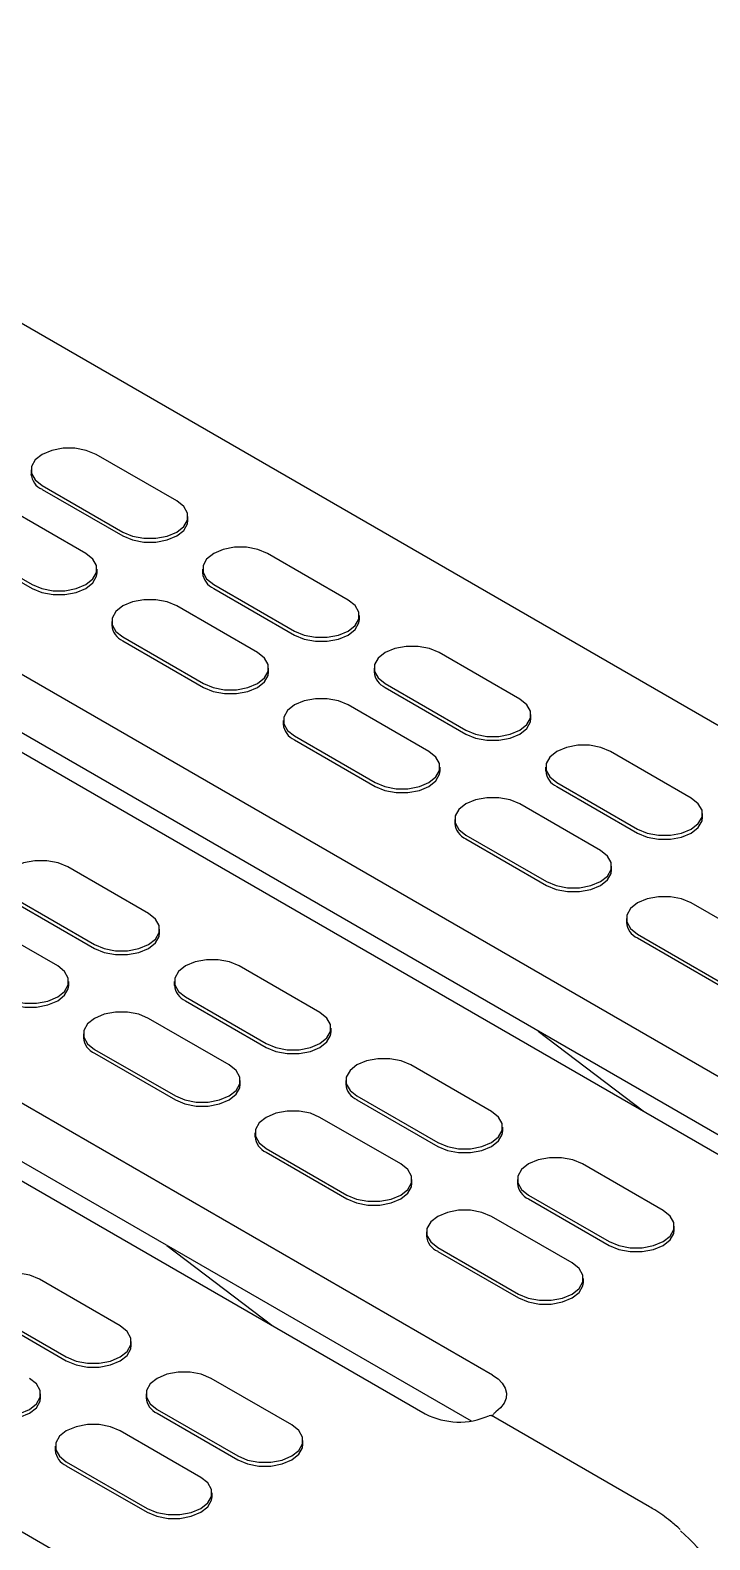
# Model space of a CAD drawing. Extents: x 0 to 1823, y 0 to 1336.
# Drawn here: x 1356.7 to 1428.2, y 552.9 to 711.6 of the extents above; entities that cross this region are included whole.
import ezdxf

# ---------------------------------------------------------------- set-up
doc = ezdxf.new("R2010")
doc.units = 0
doc.header["$LTSCALE"] = 10
doc.header["$MEASUREMENT"] = 0
doc.layers.get('0').update_dxf_attribs({"linetype": 'CONTINUOUS'})

msp = doc.modelspace()

# ---------------------------------------------------------------- linework, layer by layer
at = {"color": 7, "linetype": 'Continuous', "lineweight": 25}
for p, q in [((1293.88, 716.52), (1476.31, 611.2)), ((1444.35, 592.75), (1261.92, 698.07)), ((1254.85, 693.99), (1437.28, 588.67)), ((1261.92, 691.95), (1442.11, 587.92)), ((1405.32, 570.22), (1222.89, 675.54)), ((1215.82, 671.46), (1398.25, 566.14)), ((1222.89, 669.41), (1403.08, 565.39)), ((1372.12, 662.09), (1363.64, 666.99)), ((1356.81, 665.35), (1356.81, 664.94)), ((1357.98, 663.72), (1366.46, 658.82)), ((1357.98, 663.31), (1366.46, 658.41)), ((1362.58, 656.58), (1354.09, 661.47)), ((1373.29, 660.05), (1373.29, 660.45)), ((1348.43, 658.21), (1356.92, 653.31)), ((1348.43, 657.8), (1356.92, 652.9)), ((1390.15, 651.68), (1381.67, 656.58)), ((1363.75, 654.54), (1363.75, 654.94)), ((1374.84, 654.94), (1374.84, 654.54)), ((1366.29, 547.69), (1183.85, 653)), ((1376.01, 653.31), (1384.5, 648.41)), ((1376.01, 652.9), (1384.5, 648)), ((1380.61, 646.17), (1372.12, 651.07)), ((1365.29, 649.43), (1365.29, 649.02)), ((1391.32, 649.64), (1391.32, 650.04)), ((1366.46, 647.8), (1374.95, 642.9)), ((1366.46, 647.39), (1374.95, 642.49)), ((1408.18, 641.27), (1399.7, 646.17)), ((1381.78, 644.13), (1381.78, 644.53)), ((1392.87, 644.53), (1392.87, 644.13)), ((1394.04, 642.9), (1402.53, 638)), ((1394.04, 642.49), (1402.53, 637.59)), ((1398.64, 635.76), (1390.15, 640.66)), ((1409.36, 639.23), (1409.36, 639.64)), ((1383.32, 639.02), (1383.32, 638.62)), ((1384.5, 637.39), (1392.98, 632.49)), ((1384.5, 636.98), (1392.98, 632.08)), ((1426.21, 630.86), (1417.73, 635.76)), ((1399.81, 633.72), (1399.81, 634.12)), ((1410.9, 634.12), (1410.9, 633.72)), ((1412.07, 632.49), (1420.56, 627.59)), ((1412.07, 632.08), (1420.56, 627.19)), ((1416.67, 625.35), (1408.18, 630.25)), ((1401.36, 628.61), (1401.36, 628.21)), ((1427.39, 628.82), (1427.39, 629.23)), ((1402.53, 626.98), (1411.01, 622.08)), ((1402.53, 626.57), (1411.01, 621.67)), ((1369.15, 618.74), (1360.67, 623.63)), ((1417.84, 623.31), (1417.84, 623.72)), ((1355.01, 620.37), (1363.49, 615.47)), ((1355.01, 619.96), (1363.49, 615.06)), ((1434.7, 614.94), (1426.21, 619.84)), ((1359.61, 613.22), (1351.12, 618.12)), ((1419.39, 618.2), (1419.39, 617.8)), ((1370.32, 616.69), (1370.32, 617.1)), ((1420.56, 616.57), (1429.04, 611.67)), ((1420.56, 616.16), (1429.04, 611.27)), ((1387.18, 608.33), (1378.7, 613.22)), ((1360.78, 611.18), (1360.78, 611.59)), ((1371.87, 611.59), (1371.87, 611.18)), ((1373.04, 609.96), (1381.53, 605.06)), ((1373.04, 609.55), (1381.53, 604.65)), ((1377.64, 602.82), (1369.15, 607.71)), ((1388.35, 606.29), (1388.35, 606.69)), ((1410.13, 606.38), (1421.15, 597.98)), ((1362.32, 606.08), (1362.32, 605.67)), ((1363.49, 604.45), (1371.98, 599.55)), ((1363.49, 604.04), (1371.98, 599.14)), ((1405.21, 597.92), (1396.73, 602.82)), ((1378.81, 600.77), (1378.81, 601.18)), ((1389.9, 601.18), (1389.9, 600.77)), ((1391.07, 599.55), (1399.56, 594.65)), ((1391.07, 599.14), (1399.56, 594.24)), ((1395.67, 592.41), (1387.18, 597.3)), ((1380.35, 595.67), (1380.35, 595.26)), ((1406.39, 595.88), (1406.39, 596.28)), ((1381.53, 594.04), (1390.01, 589.14)), ((1381.53, 593.63), (1390.01, 588.73)), ((1423.24, 587.51), (1414.76, 592.41)), ((1396.84, 590.37), (1396.84, 590.77)), ((1407.93, 590.77), (1407.93, 590.37)), ((1409.1, 589.14), (1417.59, 584.24)), ((1409.1, 588.73), (1417.59, 583.83)), ((1413.7, 582), (1405.21, 586.9)), ((1424.42, 585.47), (1424.42, 585.88)), ((1398.39, 585.26), (1398.39, 584.85)), ((1371.1, 583.85), (1382.12, 575.45)), ((1399.56, 583.63), (1408.04, 578.73)), ((1399.56, 583.22), (1408.04, 578.32)), ((1366.18, 575.38), (1357.7, 580.28)), ((1414.87, 579.96), (1414.87, 580.36)), ((1352.04, 577.02), (1360.52, 572.12)), ((1352.04, 576.61), (1360.52, 571.71)), ((1367.35, 573.34), (1367.35, 573.75)), ((1384.21, 564.98), (1375.73, 569.87)), ((1357.81, 567.83), (1357.81, 568.24)), ((1368.9, 568.24), (1368.9, 567.83)), ((1370.07, 566.61), (1378.56, 561.71)), ((1370.07, 566.2), (1378.56, 561.3)), ((1421.83, 556.37), (1405.21, 565.96)), ((1374.67, 559.46), (1366.18, 564.36)), ((1385.38, 562.93), (1385.38, 563.34)), ((1359.35, 562.73), (1359.35, 562.32)), ((1360.52, 561.1), (1369.01, 556.2)), ((1360.52, 560.69), (1369.01, 555.79)), ((1375.84, 557.42), (1375.84, 557.83))]:
    msp.add_line(p, q, dxfattribs=at)
at = {"color": 7, "linetype": 'Continuous', "lineweight": 25, "flags": 128}
for points in [[(1363.64, 666.99), (1362.62, 667.41), (1361.43, 667.63), (1360.18, 667.63), (1358.99, 667.41), (1357.98, 666.99), (1357.24, 666.4), (1356.86, 665.71), (1356.86, 664.99), (1357.24, 664.3), (1357.98, 663.72)], [(1366.46, 658.82), (1367.48, 658.4), (1368.67, 658.17), (1369.92, 658.17), (1371.11, 658.4), (1372.12, 658.82), (1372.86, 659.41), (1373.24, 660.09), (1373.24, 660.82), (1372.86, 661.5), (1372.12, 662.09)], [(1366.46, 658.41), (1367.48, 657.99), (1368.67, 657.77), (1369.92, 657.77), (1371.11, 657.99), (1372.12, 658.41), (1372.86, 659), (1373.24, 659.68), (1373.29, 660.05)], [(1381.67, 656.58), (1380.65, 657), (1379.46, 657.22), (1378.21, 657.22), (1377.02, 657), (1376.01, 656.58), (1375.27, 655.99), (1374.89, 655.3), (1374.89, 654.58), (1375.27, 653.89), (1376.01, 653.31)], [(1356.92, 653.31), (1357.93, 652.89), (1359.12, 652.66), (1360.37, 652.66), (1361.56, 652.89), (1362.58, 653.31), (1363.31, 653.89), (1363.7, 654.58), (1363.7, 655.3), (1363.31, 655.99), (1362.58, 656.58)], [(1356.92, 652.9), (1357.93, 652.48), (1359.12, 652.25), (1360.37, 652.25), (1361.56, 652.48), (1362.58, 652.9), (1363.31, 653.49), (1363.7, 654.17), (1363.75, 654.54)], [(1372.12, 651.07), (1371.11, 651.49), (1369.92, 651.71), (1368.67, 651.71), (1367.48, 651.49), (1366.46, 651.07), (1365.73, 650.48), (1365.34, 649.79), (1365.34, 649.07), (1365.73, 648.38), (1366.46, 647.8)], [(1384.5, 648.41), (1385.51, 647.99), (1386.7, 647.76), (1387.95, 647.76), (1389.14, 647.99), (1390.15, 648.41), (1390.89, 649), (1391.27, 649.68), (1391.27, 650.41), (1390.89, 651.09), (1390.15, 651.68)], [(1384.5, 648), (1385.51, 647.58), (1386.7, 647.36), (1387.95, 647.36), (1389.14, 647.58), (1390.15, 648), (1390.89, 648.59), (1391.27, 649.28), (1391.32, 649.64)], [(1374.95, 642.9), (1375.96, 642.48), (1377.15, 642.25), (1378.4, 642.25), (1379.59, 642.48), (1380.61, 642.9), (1381.34, 643.49), (1381.73, 644.17), (1381.73, 644.9), (1381.34, 645.58), (1380.61, 646.17)], [(1399.7, 646.17), (1398.69, 646.59), (1397.5, 646.81), (1396.24, 646.81), (1395.05, 646.59), (1394.04, 646.17), (1393.31, 645.58), (1392.92, 644.9), (1392.92, 644.17), (1393.31, 643.49), (1394.04, 642.9)], [(1374.95, 642.49), (1375.96, 642.07), (1377.15, 641.85), (1378.4, 641.85), (1379.59, 642.07), (1380.61, 642.49), (1381.34, 643.08), (1381.73, 643.76), (1381.78, 644.13)], [(1390.15, 640.66), (1389.14, 641.08), (1387.95, 641.3), (1386.7, 641.3), (1385.51, 641.08), (1384.5, 640.66), (1383.76, 640.07), (1383.37, 639.38), (1383.37, 638.66), (1383.76, 637.97), (1384.5, 637.39)], [(1402.53, 638), (1403.54, 637.58), (1404.73, 637.35), (1405.98, 637.35), (1407.17, 637.58), (1408.18, 638), (1408.92, 638.59), (1409.31, 639.27), (1409.31, 640), (1408.92, 640.68), (1408.18, 641.27)], [(1402.53, 637.59), (1403.54, 637.17), (1404.73, 636.95), (1405.98, 636.95), (1407.17, 637.17), (1408.18, 637.59), (1408.92, 638.18), (1409.31, 638.87), (1409.36, 639.23)], [(1417.73, 635.76), (1416.72, 636.18), (1415.53, 636.41), (1414.28, 636.41), (1413.09, 636.18), (1412.07, 635.76), (1411.34, 635.17), (1410.95, 634.49), (1410.95, 633.76), (1411.34, 633.08), (1412.07, 632.49)], [(1392.98, 632.49), (1393.99, 632.07), (1395.18, 631.84), (1396.43, 631.84), (1397.63, 632.07), (1398.64, 632.49), (1399.37, 633.08), (1399.76, 633.76), (1399.76, 634.49), (1399.37, 635.17), (1398.64, 635.76)], [(1392.98, 632.08), (1393.99, 631.66), (1395.18, 631.44), (1396.43, 631.44), (1397.63, 631.66), (1398.64, 632.08), (1399.37, 632.67), (1399.76, 633.36), (1399.81, 633.72)], [(1408.18, 630.25), (1407.17, 630.67), (1405.98, 630.89), (1404.73, 630.89), (1403.54, 630.67), (1402.53, 630.25), (1401.79, 629.66), (1401.4, 628.98), (1401.4, 628.25), (1401.79, 627.57), (1402.53, 626.98)], [(1420.56, 627.59), (1421.57, 627.17), (1422.76, 626.95), (1424.01, 626.95), (1425.2, 627.17), (1426.21, 627.59), (1426.95, 628.18), (1427.34, 628.87), (1427.34, 629.59), (1426.95, 630.27), (1426.21, 630.86)], [(1420.56, 627.19), (1421.57, 626.76), (1422.76, 626.54), (1424.01, 626.54), (1425.2, 626.76), (1426.21, 627.19), (1426.95, 627.77), (1427.34, 628.46), (1427.39, 628.82)], [(1411.01, 622.08), (1412.02, 621.66), (1413.21, 621.43), (1414.47, 621.43), (1415.66, 621.66), (1416.67, 622.08), (1417.4, 622.67), (1417.79, 623.35), (1417.79, 624.08), (1417.4, 624.76), (1416.67, 625.35)], [(1360.67, 623.63), (1359.65, 624.06), (1358.46, 624.28), (1357.21, 624.28), (1356.02, 624.06), (1355.01, 623.63), (1354.27, 623.05), (1353.89, 622.36), (1353.89, 621.64), (1354.27, 620.95), (1355.01, 620.37)], [(1411.01, 621.67), (1412.02, 621.25), (1413.21, 621.03), (1414.47, 621.03), (1415.66, 621.25), (1416.67, 621.67), (1417.4, 622.26), (1417.79, 622.95), (1417.84, 623.31)], [(1426.21, 619.84), (1425.2, 620.26), (1424.01, 620.49), (1422.76, 620.49), (1421.57, 620.26), (1420.56, 619.84), (1419.82, 619.25), (1419.44, 618.57), (1419.44, 617.84), (1419.82, 617.16), (1420.56, 616.57)], [(1363.49, 615.47), (1364.51, 615.05), (1365.7, 614.82), (1366.95, 614.82), (1368.14, 615.05), (1369.15, 615.47), (1369.89, 616.05), (1370.27, 616.74), (1370.27, 617.46), (1369.89, 618.15), (1369.15, 618.74)], [(1363.49, 615.06), (1364.51, 614.64), (1365.7, 614.41), (1366.95, 614.41), (1368.14, 614.64), (1369.15, 615.06), (1369.89, 615.65), (1370.27, 616.33), (1370.32, 616.69)], [(1353.95, 609.96), (1354.96, 609.53), (1356.15, 609.31), (1357.4, 609.31), (1358.59, 609.53), (1359.61, 609.96), (1360.34, 610.54), (1360.73, 611.23), (1360.73, 611.95), (1360.34, 612.64), (1359.61, 613.22)], [(1378.7, 613.22), (1377.68, 613.65), (1376.49, 613.87), (1375.24, 613.87), (1374.05, 613.65), (1373.04, 613.22), (1372.3, 612.64), (1371.92, 611.95), (1371.92, 611.23), (1372.3, 610.54), (1373.04, 609.96)], [(1353.95, 609.55), (1354.96, 609.13), (1356.15, 608.9), (1357.4, 608.9), (1358.59, 609.13), (1359.61, 609.55), (1360.34, 610.14), (1360.73, 610.82), (1360.78, 611.18)], [(1369.15, 607.71), (1368.14, 608.14), (1366.95, 608.36), (1365.7, 608.36), (1364.51, 608.14), (1363.49, 607.71), (1362.76, 607.13), (1362.37, 606.44), (1362.37, 605.72), (1362.76, 605.03), (1363.49, 604.45)], [(1381.53, 605.06), (1382.54, 604.64), (1383.73, 604.41), (1384.98, 604.41), (1386.17, 604.64), (1387.18, 605.06), (1387.92, 605.65), (1388.3, 606.33), (1388.3, 607.05), (1387.92, 607.74), (1387.18, 608.33)], [(1381.53, 604.65), (1382.54, 604.23), (1383.73, 604), (1384.98, 604), (1386.17, 604.23), (1387.18, 604.65), (1387.92, 605.24), (1388.3, 605.92), (1388.35, 606.29)], [(1396.73, 602.82), (1395.72, 603.24), (1394.53, 603.46), (1393.27, 603.46), (1392.08, 603.24), (1391.07, 602.82), (1390.34, 602.23), (1389.95, 601.54), (1389.95, 600.82), (1390.34, 600.13), (1391.07, 599.55)], [(1371.98, 599.55), (1372.99, 599.13), (1374.18, 598.9), (1375.43, 598.9), (1376.62, 599.13), (1377.64, 599.55), (1378.37, 600.13), (1378.76, 600.82), (1378.76, 601.54), (1378.37, 602.23), (1377.64, 602.82)], [(1371.98, 599.14), (1372.99, 598.72), (1374.18, 598.49), (1375.43, 598.49), (1376.62, 598.72), (1377.64, 599.14), (1378.37, 599.73), (1378.76, 600.41), (1378.81, 600.77)], [(1387.18, 597.3), (1386.17, 597.73), (1384.98, 597.95), (1383.73, 597.95), (1382.54, 597.73), (1381.53, 597.3), (1380.79, 596.72), (1380.4, 596.03), (1380.4, 595.31), (1380.79, 594.62), (1381.53, 594.04)], [(1399.56, 594.65), (1400.57, 594.23), (1401.76, 594), (1403.01, 594), (1404.2, 594.23), (1405.21, 594.65), (1405.95, 595.24), (1406.34, 595.92), (1406.34, 596.65), (1405.95, 597.33), (1405.21, 597.92)], [(1399.56, 594.24), (1400.57, 593.82), (1401.76, 593.6), (1403.01, 593.6), (1404.2, 593.82), (1405.21, 594.24), (1405.95, 594.83), (1406.34, 595.51), (1406.39, 595.88)], [(1390.01, 589.14), (1391.02, 588.72), (1392.21, 588.49), (1393.47, 588.49), (1394.66, 588.72), (1395.67, 589.14), (1396.4, 589.73), (1396.79, 590.41), (1396.79, 591.13), (1396.4, 591.82), (1395.67, 592.41)], [(1414.76, 592.41), (1413.75, 592.83), (1412.56, 593.05), (1411.31, 593.05), (1410.12, 592.83), (1409.1, 592.41), (1408.37, 591.82), (1407.98, 591.13), (1407.98, 590.41), (1408.37, 589.73), (1409.1, 589.14)], [(1390.01, 588.73), (1391.02, 588.31), (1392.21, 588.08), (1393.47, 588.08), (1394.66, 588.31), (1395.67, 588.73), (1396.4, 589.32), (1396.79, 590), (1396.84, 590.37)], [(1405.21, 586.9), (1404.2, 587.32), (1403.01, 587.54), (1401.76, 587.54), (1400.57, 587.32), (1399.56, 586.9), (1398.82, 586.31), (1398.43, 585.62), (1398.43, 584.9), (1398.82, 584.21), (1399.56, 583.63)], [(1417.59, 584.24), (1418.6, 583.82), (1419.79, 583.59), (1421.04, 583.59), (1422.23, 583.82), (1423.24, 584.24), (1423.98, 584.83), (1424.37, 585.51), (1424.37, 586.24), (1423.98, 586.92), (1423.24, 587.51)], [(1417.59, 583.83), (1418.6, 583.41), (1419.79, 583.19), (1421.04, 583.19), (1422.23, 583.41), (1423.24, 583.83), (1423.98, 584.42), (1424.37, 585.11), (1424.42, 585.47)], [(1357.7, 580.28), (1356.68, 580.71), (1355.49, 580.93), (1354.24, 580.93), (1353.05, 580.71), (1352.04, 580.28), (1351.3, 579.7), (1350.92, 579.01), (1350.92, 578.29), (1351.3, 577.6), (1352.04, 577.02)], [(1408.04, 578.73), (1409.05, 578.31), (1410.24, 578.08), (1411.5, 578.08), (1412.69, 578.31), (1413.7, 578.73), (1414.43, 579.32), (1414.82, 580), (1414.82, 580.73), (1414.43, 581.41), (1413.7, 582)], [(1408.04, 578.32), (1409.05, 577.9), (1410.24, 577.68), (1411.5, 577.68), (1412.69, 577.9), (1413.7, 578.32), (1414.43, 578.91), (1414.82, 579.59), (1414.87, 579.96)], [(1360.52, 572.12), (1361.54, 571.69), (1362.73, 571.47), (1363.98, 571.47), (1365.17, 571.69), (1366.18, 572.12), (1366.92, 572.7), (1367.3, 573.39), (1367.3, 574.11), (1366.92, 574.8), (1366.18, 575.38)], [(1360.52, 571.71), (1361.54, 571.29), (1362.73, 571.06), (1363.98, 571.06), (1365.17, 571.29), (1366.18, 571.71), (1366.92, 572.29), (1367.3, 572.98), (1367.35, 573.34)], [(1350.98, 566.61), (1351.99, 566.18), (1353.18, 565.96), (1354.43, 565.96), (1355.62, 566.18), (1356.64, 566.61), (1357.37, 567.19), (1357.76, 567.88), (1357.76, 568.6), (1357.37, 569.29), (1356.64, 569.87)], [(1375.73, 569.87), (1374.71, 570.3), (1373.52, 570.52), (1372.27, 570.52), (1371.08, 570.3), (1370.07, 569.87), (1369.33, 569.29), (1368.95, 568.6), (1368.95, 567.88), (1369.33, 567.19), (1370.07, 566.61)], [(1405.32, 570.22), (1405.91, 569.81), (1406.35, 569.35), (1406.65, 568.85), (1406.78, 568.32), (1406.74, 567.79), (1406.53, 567.28), (1406.17, 566.79), (1405.66, 566.35)], [(1350.98, 566.2), (1351.99, 565.78), (1353.18, 565.55), (1354.43, 565.55), (1355.62, 565.78), (1356.64, 566.2), (1357.37, 566.78), (1357.76, 567.47), (1357.81, 567.83)], [(1366.18, 564.36), (1365.17, 564.79), (1363.98, 565.01), (1362.73, 565.01), (1361.54, 564.79), (1360.52, 564.36), (1359.79, 563.78), (1359.4, 563.09), (1359.4, 562.37), (1359.79, 561.68), (1360.52, 561.1)], [(1378.56, 561.71), (1379.57, 561.28), (1380.76, 561.06), (1382.01, 561.06), (1383.2, 561.28), (1384.21, 561.71), (1384.95, 562.29), (1385.33, 562.98), (1385.33, 563.7), (1384.95, 564.39), (1384.21, 564.98)], [(1378.56, 561.3), (1379.57, 560.88), (1380.76, 560.65), (1382.01, 560.65), (1383.2, 560.88), (1384.21, 561.3), (1384.95, 561.89), (1385.33, 562.57), (1385.38, 562.93)], [(1369.01, 556.2), (1370.02, 555.77), (1371.21, 555.55), (1372.46, 555.55), (1373.65, 555.77), (1374.67, 556.2), (1375.4, 556.78), (1375.79, 557.47), (1375.79, 558.19), (1375.4, 558.88), (1374.67, 559.46)], [(1369.01, 555.79), (1370.02, 555.37), (1371.21, 555.14), (1372.46, 555.14), (1373.65, 555.37), (1374.67, 555.79), (1375.4, 556.37), (1375.79, 557.06), (1375.84, 557.42)]]:
    msp.add_lwpolyline(points, dxfattribs=at)
at = {"color": 7, "linetype": 'Continuous', "lineweight": 25}
for centre, radius, start, end in [((1358.74, 665.1), 1.94, 184.5115, 246.8091), ((1376.78, 654.69), 1.94, 184.5115, 246.8091), ((1367.23, 649.18), 1.94, 184.5106, 246.8092), ((1394.81, 644.28), 1.94, 184.5115, 246.809), ((1385.26, 638.77), 1.94, 184.5111, 246.8092), ((1412.84, 633.87), 1.94, 184.5111, 246.8092), ((1403.29, 628.36), 1.94, 184.5106, 246.8093), ((1421.32, 617.95), 1.94, 184.5106, 246.8093), ((1373.81, 611.34), 1.94, 184.5106, 246.8092), ((1364.26, 605.83), 1.94, 184.5106, 246.8092), ((1391.84, 600.93), 1.94, 184.5106, 246.8092), ((1382.29, 595.42), 1.94, 184.5106, 246.8092), ((1409.87, 590.52), 1.94, 184.5111, 246.8092), ((1400.32, 585.01), 1.94, 184.5111, 246.8092), ((1370.84, 567.99), 1.94, 184.5106, 246.8098), ((1401.8, 573.06), 7.78, 242.8263, 293.8588), ((1361.29, 562.47), 1.94, 184.5111, 246.8091), ((1406.84, 533.59), 27.26, 7.3852, 47.9697)]:
    msp.add_arc(centre, radius, start, end, dxfattribs=at)
for points, knots in [([(1404.95, 565.94), (1404.99, 565.96), (1405.08, 565.99), (1405.17, 565.99), (1405.2, 565.96), (1405.21, 565.95)], [0, 0, 0, 0, 0.428714, 0.857488, 1, 1, 1, 1]), ([(1405.34, 565.89), (1405.36, 565.93), (1405.39, 566.03), (1405.48, 566.18), (1405.57, 566.29), (1405.63, 566.33), (1405.66, 566.35)], [0, 0, 0, 0, 0.261108, 0.538467, 0.815343, 1, 1, 1, 1]), ([(1425.03, 554), (1424.7, 554.3), (1423.83, 555.08), (1422.75, 555.82), (1422.01, 556.26), (1421.83, 556.37)], [0, 0, 0, 0, 0.317801, 0.835661, 1, 1, 1, 1])]:
    msp.add_open_spline(points, degree=3, knots=knots, dxfattribs=at)

doc.saveas('drawing.dxf')
